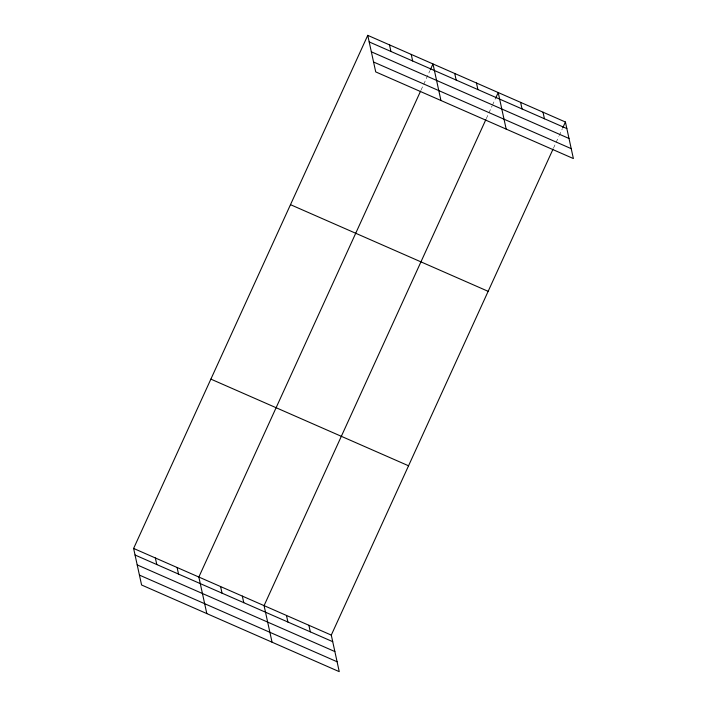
<?xml version="1.0" encoding="UTF-8"?>
<svg xmlns="http://www.w3.org/2000/svg" width="707" height="707" viewBox="0 0 707 707"><rect width="100%" height="100%" fill="white"/><g stroke="black" fill="none" stroke-linecap="round" stroke-linejoin="round"><path stroke-width="0.53" stroke-dasharray="3.54 2.65" d="M421.063 90.072L423.263 85.238M423.705 84.266L429.891 70.718M486.292 118.67L488.493 113.827M488.935 112.864L492.028 106.094M492.47 105.122L495.121 99.316M553.493 148.134L555.702 143.291M556.144 142.328L558.795 136.522M559.237 135.558L562.321 128.78"/><path stroke-width="1.06" d="M553.051 149.097L331.283 635.098L339.245 671.65L141.586 584.989L133.614 548.438L367.755 35.35L565.414 122.011L573.386 158.562L375.717 71.902L367.755 35.35M420.621 91.035L198.844 577.036L206.815 613.588M430.333 69.754L432.984 63.948L440.947 100.5M485.85 119.633L264.073 605.634L272.045 642.186M495.563 98.353L498.214 92.546L506.177 129.098M562.763 127.817L565.414 122.011M369.187 41.916L566.846 128.577M371.343 51.814L569.002 138.475M373.561 62.004L571.229 148.664M290.489 204.668L488.148 291.328M210.88 379.12L408.54 465.78M133.614 548.438L331.283 635.098M135.046 555.013L332.714 641.673M137.202 564.902L334.871 651.562M139.429 575.1L337.089 661.761M543.011 112.192L544.443 118.758M520.608 102.365L522.04 108.94M476.465 83.011L477.897 89.586M454.725 73.484L456.156 80.05M411.235 54.412L412.667 60.988M389.495 44.886L390.927 51.452M308.879 625.28L310.311 631.846M286.476 615.461L287.908 622.027M242.333 596.107L243.765 602.673M220.584 586.571L222.025 593.138M177.104 567.509L178.535 574.075M155.354 557.973L156.795 564.548"/></g></svg>
